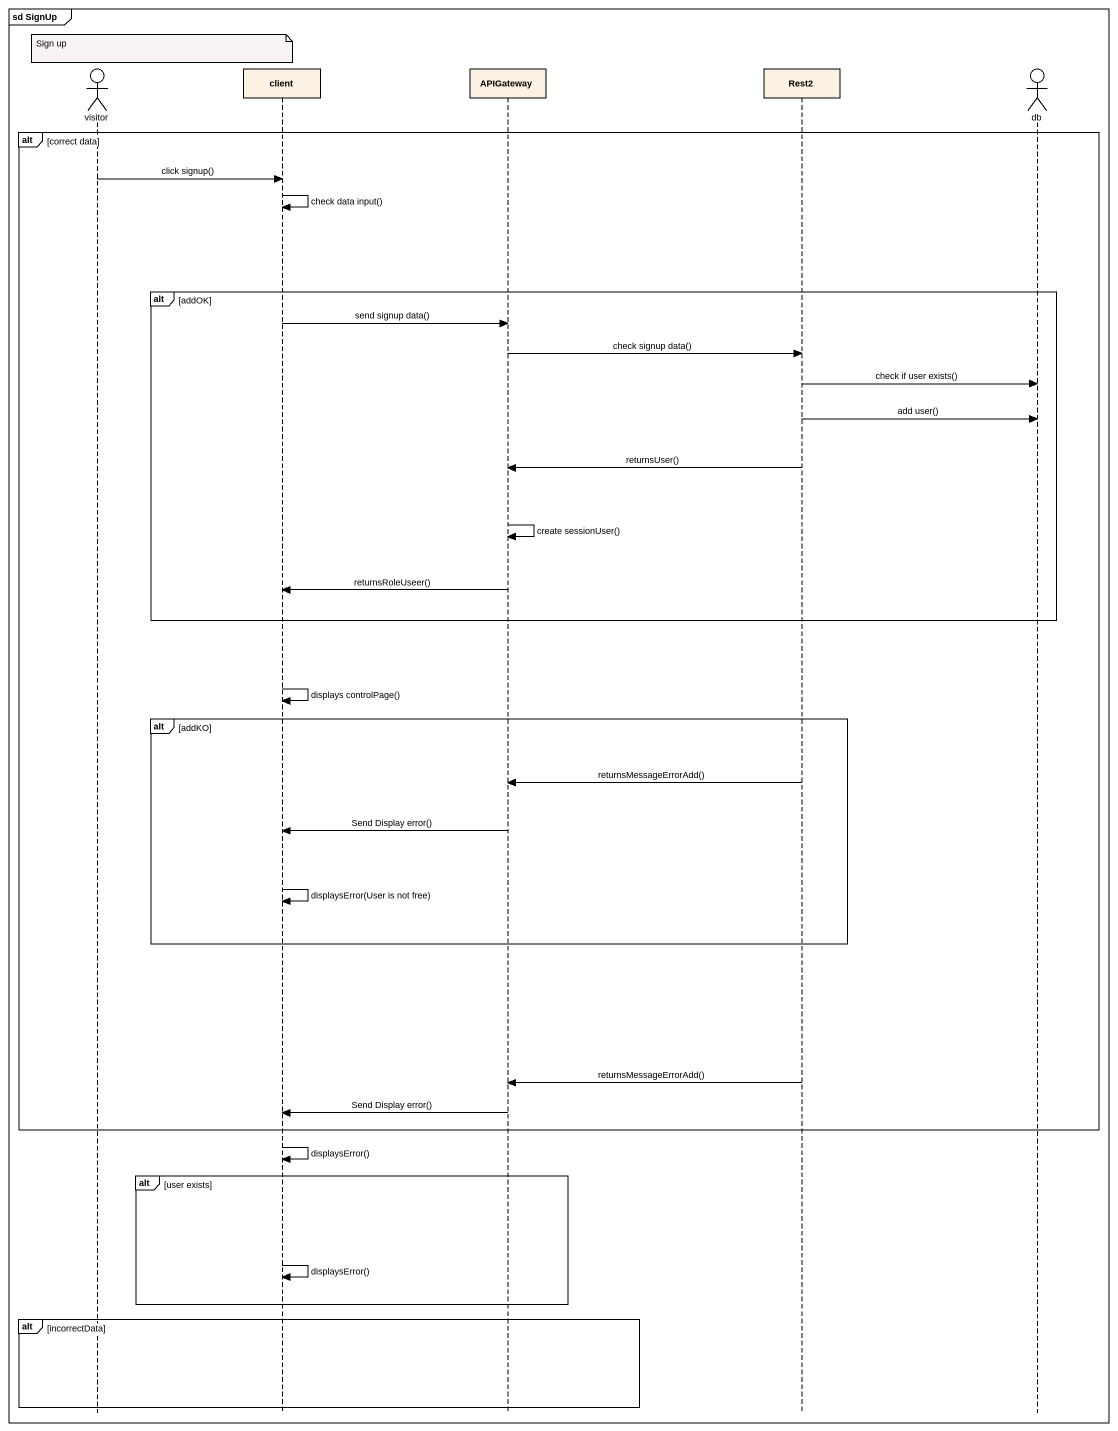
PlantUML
@startuml
mainframe sd SignUp
hide footbox
actor visitor
participant client
participant APIGateway
participant Rest2
actor db

note over visitor : Sign up
alt correct data
  visitor -> client : click signup()
  client -> client : check data input()
  alt addOK
    client -> APIGateway : send signup data()
    APIGateway -> Rest2 : check signup data()
    Rest2 -> db : check if user exists()
    Rest2 -> db : add user()
    Rest2 -> APIGateway : returnsUser()
    APIGateway -> APIGateway : create sessionUser()
    APIGateway -> client : returnsRoleUseer()
  end
  client -> client : displays controlPage()
  alt addKO
    Rest2 -> APIGateway : returnsMessageErrorAdd()
    APIGateway -> client : Send Display error()
    client -> client : displaysError(User is not free)
  end
  Rest2 -> APIGateway : returnsMessageErrorAdd()
  APIGateway -> client : Send Display error()
end
client -> client : displaysError()
alt user exists
  client -> client : displaysError()
end
alt incorrectData
end
@enduml
